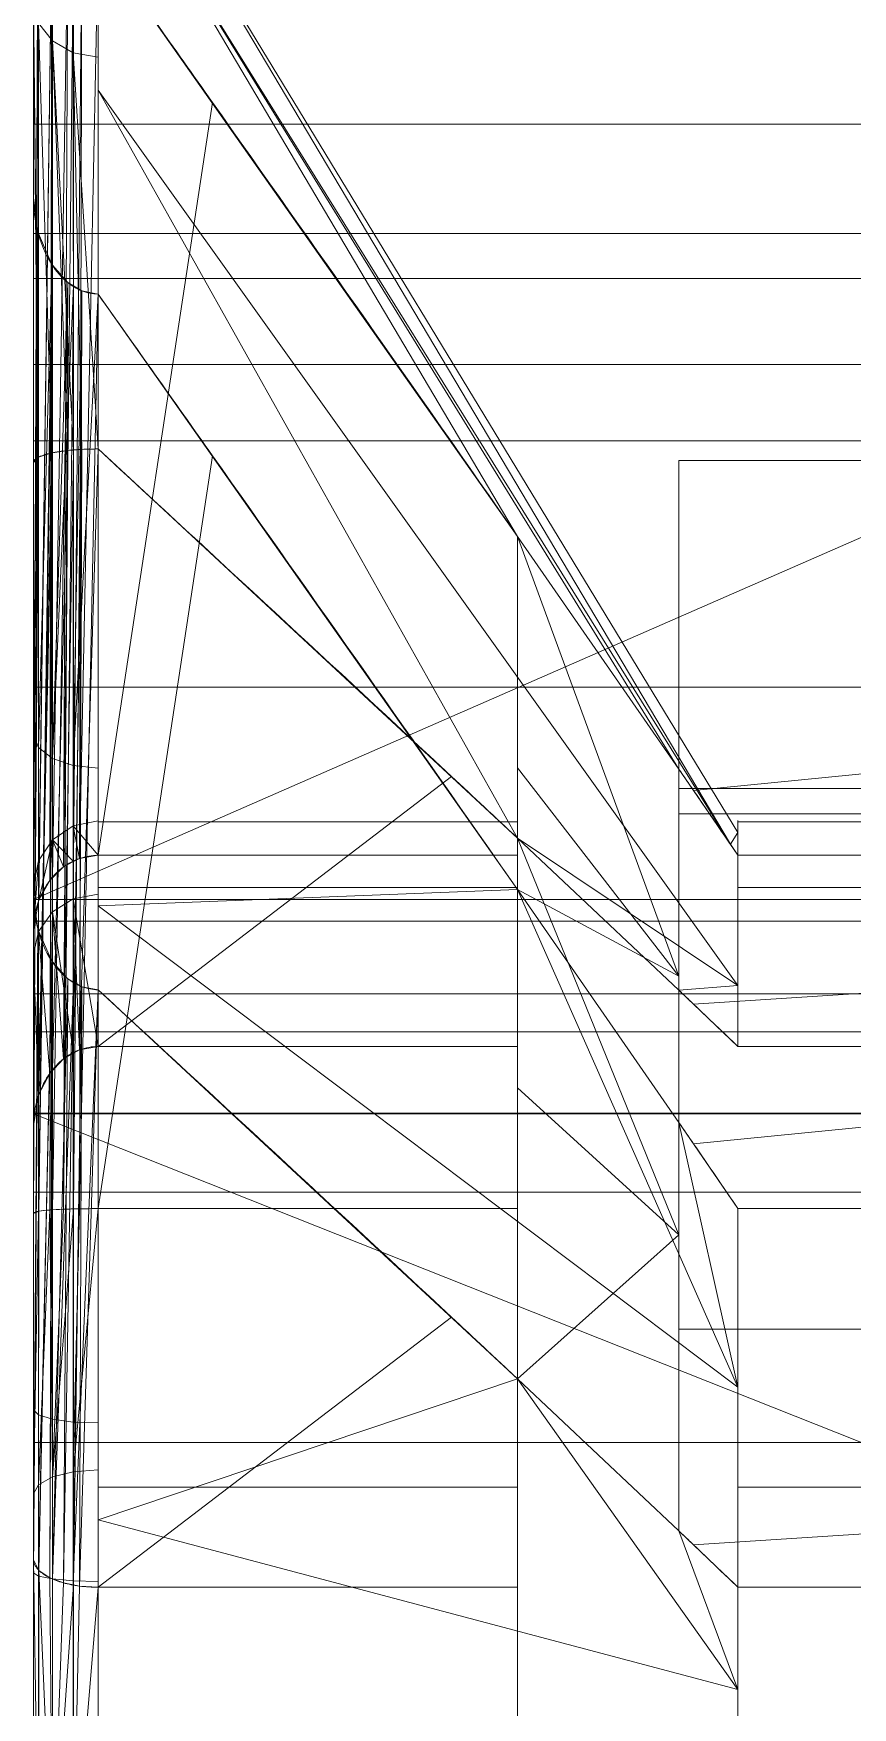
# Model space of a CAD drawing. Header units: millimetres. Extents: x -7.6 to 23.6, y 0 to 40.
# Drawn here: x -7.55 to -6.281, y 32.226 to 34.818 of the extents above; entities that cross this region are included whole.
import ezdxf

# ---------------------------------------------------------------- set-up
doc = ezdxf.new("R2010")
doc.units = ezdxf.units.MM
doc.layers.add('1', color=7, linetype='CONTINUOUS', true_color=0xffffff)

msp = doc.modelspace()

# ---------------------------------------------------------------- linework, layer by layer
at = {"layer": '1', "color": 7, "linetype": 'CONTINUOUS', "lineweight": 13}
for p, q in [((-7.55, 35.0032, 2.5843), (-7.55, 33.4291, 1.5558)), ((-7.45, 33.5459, 1.5127), (-7.45, 34.9619, 2.4378)), ((-7.55, 32.9915, 2.2256), (-7.55, 34.5657, 3.254)), ((-7.45, 34.4149, 3.275), (-7.45, 32.9989, 2.3499)), ((-7.45, 34.175, -1.3149), (-7.45, 33.2499, 0.1011)), ((-7.55, 33.1256, 0.1085), (-7.55, 34.154, -1.4657)), ((-6.55, 34.1572, 1.9121), (-1.35, 34.1572, 1.9121)), ((-6.55, 34.1572, 1.9121), (-6.55, 33.6793, 1.5999)), ((-6.55, 33.6103, 2.7493), (-6.55, 34.1572, 1.9121)), ((-6.8, 33.5459, 1.5127), (-6.8, 34.0397, 1.8353)), ((-6.55, 33.3371, -0.0324), (-6.55, 33.6493, -0.5103)), ((-6.55, 33.6493, -0.5103), (-6.55, 32.8122, -1.0573)), ((-6.55, 33.6493, -0.5103), (-1.35, 33.6493, -0.5103)), ((-6.55, 33.1324, 2.4371), (-6.55, 33.6103, 2.7493)), ((-6.55, 33.6103, 2.7493), (-1.35, 33.6103, 2.7493)), ((-6.8, 33.5725, -0.3928), (-6.8, 33.2499, 0.1011)), ((-6.8, 33.5459, 1.5127), (-7.45, 33.5459, 1.5127)), ((-6.4586, 33.5459, 1.5127), (-1.35, 33.5459, 1.5127)), ((-6.8, 33.4928, 2.6725), (-6.8, 32.9989, 2.3499)), ((-7.55, 33.4843, -1.9032), (-7.55, 32.4558, -0.3291)), ((-7.45, 32.4127, -0.4459), (-7.45, 33.3378, -1.8619)), ((-6.8, 33.2499, 0.1011), (-7.45, 33.2499, 0.1011)), ((-6.4586, 33.2499, 0.1011), (-1.35, 33.2499, 0.1011)), ((-6.8, 32.9989, 2.3499), (-7.45, 32.9989, 2.3499)), ((-6.4586, 32.9989, 2.3499), (-1.35, 32.9989, 2.3499)), ((-6.55, 32.8122, -1.0573), (-6.55, 32.4999, -0.5793)), ((-6.55, 32.8122, -1.0573), (-1.35, 32.8122, -1.0573)), ((-6.8, 32.4127, -0.4459), (-6.8, 32.7353, -0.9397)), ((-6.8, 32.4127, -0.4459), (-7.45, 32.4127, -0.4459)), ((-6.4586, 32.4127, -0.4459), (-1.35, 32.4127, -0.4459))]:
    msp.add_line(p, q, dxfattribs=at)
at = {"layer": '1', "color": 18, "linetype": 'CONTINUOUS', "lineweight": 13}
for p, q in [((-7.55, 34.8324, 7.7195), (-7.55, 34.4391, 6.8001)), ((-7.55, 34.6778, -5.5835), (-7.55, 34.3059, -4.6552)), ((-4.451, 34.6778, -5.5835), (-7.55, 34.6778, -5.5835)), ((-4.451, 34.4391, 6.8001), (-7.55, 34.4391, 6.8001)), ((-4.451, 34.3059, -4.6552), (-7.55, 34.3059, -4.6552)), ((-7.55, 33.2724, 7.168), (-7.55, 33.4776, 8.1468)), ((-4.451, 33.4776, 8.1468), (-7.55, 33.4776, 8.1468)), ((-7.55, 33.1466, -4.993), (-7.55, 33.3316, -5.9758)), ((-4.451, 33.3316, -5.9758), (-7.55, 33.3316, -5.9758)), ((-4.451, 33.2724, 7.168), (-7.55, 33.2724, 7.168)), ((-4.451, 33.1466, -4.993), (-7.55, 33.1466, -4.993))]:
    msp.add_line(p, q, dxfattribs=at)
at = {"layer": '1', "color": 7, "linetype": 'CONTINUOUS', "lineweight": 13, "extrusion": (-1, 0, 0)}
msp.add_circle((-32, 1.1, 7.55), 4, dxfattribs=at)
at = {"layer": '1', "color": 18, "linetype": 'CONTINUOUS', "lineweight": 13, "extrusion": (1, 0, 0)}
msp.add_circle((32, 1.1, -7.55), 4, dxfattribs=at)
at = {"layer": '1', "color": 18, "linetype": 'CONTINUOUS', "lineweight": 13, "extrusion": (-1, 0, 0)}
for start, end in [(236.84238, 248.16595), (101.84238, 113.16595), (259.34238, 270.66595)]:
    msp.add_arc((-32, 1.1, 7.55), 7.2, start, end, dxfattribs=at)
at = {"layer": '1', "color": 7, "linetype": 'CONTINUOUS', "lineweight": 13, "extrusion": (1, 0, 0)}
for centre, radius, start, end in [((32, 1.1, -7.55), 3.35, 310.0153, 26.3), ((32, 1.1, -7.45), 3.25, 312.0075, 24.3077), ((32, 1.1, -7.55), 3.35, 40.0153, 116.3), ((32, 1.1, -7.45), 3.25, 42.0075, 114.3077), ((32, 1.1, -7.45), 1.6, 321.3676, 14.9477), ((32, 1.1, -6.8), 1.6, 321.3676, 14.9477), ((32, 1.1, -6.4586), 1.6, 321.3676, 14.9477), ((32, 1.1, -7.55), 3.35, 220.0153, 296.3), ((32, 1.1, -7.45), 3.25, 222.0075, 294.3077), ((32, 1.1, -7.45), 1.6, 51.3676, 104.9477), ((32, 1.1, -6.8), 1.6, 51.3676, 104.9477), ((32, 1.1, -6.4586), 1.6, 51.3676, 104.9477), ((32, 1.1, -7.45), 1.6, 231.3676, 284.9477), ((32, 1.1, -6.8), 1.6, 231.3676, 284.9477), ((32, 1.1, -6.4586), 1.6, 231.3676, 284.9477)]:
    msp.add_arc(centre, radius, start, end, dxfattribs=at)
at = {"layer": '1', "color": 18, "linetype": 'CONTINUOUS', "lineweight": 13, "extrusion": (1, 0, 0)}
for start, end in [(55.65762, 66.83405), (280.65762, 291.83405), (78.15762, 89.33405)]:
    msp.add_arc((32, 1.1, -7.55), 6.2, start, end, dxfattribs=at)
at = {"layer": '1', "color": 7, "linetype": 'CONTINUOUS', "lineweight": 13, "extrusion": (-1, 0, 0)}
for centre, radius, start, end in [((-32, 1.1, 6.8), 2.1682, 133.5097, 160.175), ((-32, 1.1, 6.55), 1.7521, 130.2618, 163.423), ((-32, 1.1, 7.55), 1.5, 162.3084, 221.3764), ((-32, 1.1, 6.8), 2.1682, 223.5097, 250.175), ((-32, 1.1, 6.55), 1.7521, 220.2618, 253.423), ((-32, 1.1, 7.55), 1.5, 72.3084, 131.3764), ((-32, 1.1, 7.55), 1.5, 252.3084, 311.3764)]:
    msp.add_arc(centre, radius, start, end, dxfattribs=at)
at = {"layer": '1', "color": 7, "linetype": 'CONTINUOUS', "lineweight": 13, "extrusion": (-1.31746e-12, 0.546944, -0.837169)}
msp.add_open_spline([(-7.45, 34.9619, 2.4378), (-7.3909, 34.8785, 2.3833), (-7.3317, 34.795, 2.3288), (-7.1145, 34.4879, 2.1282), (-6.9567, 34.2641, 1.9819), (-6.8, 34.0397, 1.8353)], degree=3, knots=[0, 0, 0, 0, 0.271762, 0.271762, 1, 1, 1, 1], dxfattribs=at)
at = {"layer": '1', "color": 7, "linetype": 'CONTINUOUS', "lineweight": 13}
for points, knots in [([(-7.45, 34.4149, 3.275), (-7.4585, 34.4149, 3.275), (-7.4671, 34.4167, 3.2748), (-7.4828, 34.4228, 3.274), (-7.4902, 34.4273, 3.2734), (-7.5065, 34.4404, 3.2716), (-7.5148, 34.4502, 3.2703), (-7.5316, 34.4763, 3.2668), (-7.5387, 34.494, 3.2643), (-7.5477, 34.5288, 3.2594), (-7.5498, 34.5463, 3.2569), (-7.55, 34.5644, 3.2542), (-7.55, 34.565, 3.2541), (-7.55, 34.5657, 3.254)], [0, 0, 0, 0, 0.127662, 0.127662, 0.253991, 0.253991, 0.443168, 0.443168, 0.725868, 0.725868, 0.989928, 0.989928, 1, 1, 1, 1]), ([(-7.45, 34.175, -1.3149), (-7.4585, 34.175, -1.3149), (-7.4671, 34.1748, -1.3167), (-7.4828, 34.174, -1.3228), (-7.4902, 34.1734, -1.3273), (-7.5065, 34.1716, -1.3404), (-7.5148, 34.1703, -1.3502), (-7.5316, 34.1668, -1.3763), (-7.5387, 34.1643, -1.394), (-7.5477, 34.1594, -1.4288), (-7.5498, 34.1569, -1.4463), (-7.55, 34.1542, -1.4644), (-7.55, 34.1541, -1.465), (-7.55, 34.154, -1.4657)], [0, 0, 0, 0, 0.127662, 0.127662, 0.253991, 0.253991, 0.443168, 0.443168, 0.725868, 0.725868, 0.989928, 0.989928, 1, 1, 1, 1]), ([(-7.55, 33.4291, 1.5558), (-7.55, 33.4297, 1.5556), (-7.55, 33.4303, 1.5554), (-7.55, 33.4328, 1.5545), (-7.5499, 33.4346, 1.5539), (-7.5491, 33.4501, 1.5483), (-7.5463, 33.4638, 1.5434), (-7.5374, 33.4874, 1.5347), (-7.5318, 33.4977, 1.5309), (-7.5188, 33.5148, 1.5245), (-7.5117, 33.5219, 1.5218), (-7.4961, 33.5334, 1.5174), (-7.4875, 33.538, 1.5157), (-7.4694, 33.5442, 1.5133), (-7.4596, 33.5459, 1.5127), (-7.45, 33.5459, 1.5127)], [0, 0, 0, 0, 0.011576, 0.011576, 0.044223, 0.044223, 0.291445, 0.291445, 0.497622, 0.497622, 0.672053, 0.672053, 0.835615, 0.835615, 1, 1, 1, 1]), ([(-7.45, 33.3378, -1.8619), (-7.4585, 33.3378, -1.8619), (-7.4671, 33.3395, -1.8624), (-7.4828, 33.3455, -1.8641), (-7.4902, 33.3498, -1.8654), (-7.5065, 33.3625, -1.869), (-7.5148, 33.372, -1.8718), (-7.5316, 33.3973, -1.879), (-7.5387, 33.4145, -1.8839), (-7.5477, 33.4484, -1.8934), (-7.5498, 33.4654, -1.8981), (-7.55, 33.483, -1.9029), (-7.55, 33.4836, -1.9031), (-7.55, 33.4843, -1.9032)], [0, 0, 0, 0, 0.127662, 0.127662, 0.253991, 0.253991, 0.443168, 0.443168, 0.725868, 0.725868, 0.989928, 0.989928, 1, 1, 1, 1]), ([(-7.55, 33.1256, 0.1085), (-7.55, 33.1263, 0.1084), (-7.55, 33.1269, 0.1084), (-7.55, 33.1295, 0.1082), (-7.5499, 33.1315, 0.1081), (-7.5491, 33.1479, 0.1069), (-7.5463, 33.1624, 0.106), (-7.5374, 33.1874, 0.1044), (-7.5318, 33.1985, 0.1038), (-7.5188, 33.2166, 0.1028), (-7.5117, 33.2243, 0.1024), (-7.4961, 33.2366, 0.1017), (-7.4875, 33.2415, 0.1015), (-7.4694, 33.2481, 0.1012), (-7.4596, 33.2499, 0.1011), (-7.45, 33.2499, 0.1011)], [0, 0, 0, 0, 0.011576, 0.011576, 0.044223, 0.044223, 0.291445, 0.291445, 0.497622, 0.497622, 0.672053, 0.672053, 0.835615, 0.835615, 1, 1, 1, 1]), ([(-7.45, 32.9989, 2.3499), (-7.4596, 32.9989, 2.3499), (-7.4694, 32.9988, 2.3481), (-7.4875, 32.9985, 2.3415), (-7.4961, 32.9983, 2.3366), (-7.5117, 32.9976, 2.3243), (-7.5188, 32.9972, 2.3166), (-7.5318, 32.9962, 2.2985), (-7.5374, 32.9956, 2.2874), (-7.5463, 32.994, 2.2624), (-7.5491, 32.9931, 2.2479), (-7.5499, 32.9919, 2.2315), (-7.55, 32.9918, 2.2295), (-7.55, 32.9916, 2.2269), (-7.55, 32.9916, 2.2263), (-7.55, 32.9915, 2.2256)], [0, 0, 0, 0, 0.164385, 0.164385, 0.327947, 0.327947, 0.502378, 0.502378, 0.708555, 0.708555, 0.955777, 0.955777, 0.988424, 0.988424, 1, 1, 1, 1]), ([(-7.55, 32.4558, -0.3291), (-7.55, 32.4556, -0.3297), (-7.55, 32.4554, -0.3303), (-7.55, 32.4545, -0.3328), (-7.5499, 32.4539, -0.3346), (-7.5491, 32.4483, -0.3501), (-7.5463, 32.4434, -0.3638), (-7.5374, 32.4347, -0.3874), (-7.5318, 32.4309, -0.3977), (-7.5188, 32.4245, -0.4148), (-7.5117, 32.4218, -0.4219), (-7.4961, 32.4174, -0.4334), (-7.4875, 32.4157, -0.438), (-7.4694, 32.4133, -0.4442), (-7.4596, 32.4127, -0.4459), (-7.45, 32.4127, -0.4459)], [0, 0, 0, 0, 0.011576, 0.011576, 0.044223, 0.044223, 0.291445, 0.291445, 0.497622, 0.497622, 0.672053, 0.672053, 0.835615, 0.835615, 1, 1, 1, 1])]:
    msp.add_open_spline(points, degree=3, knots=knots, dxfattribs=at)
at = {"layer": '1', "color": 7, "linetype": 'CONTINUOUS', "lineweight": 13, "extrusion": (-2.28822e-12, 0.546944, -0.837169)}
msp.add_open_spline([(-6.8, 33.4928, 2.6725), (-6.9567, 33.7172, 2.8191), (-7.1145, 33.941, 2.9654), (-7.3317, 34.2481, 3.166), (-7.3909, 34.3315, 3.2205), (-7.45, 34.4149, 3.275)], degree=3, knots=[0, 0, 0, 0, 0.728238, 0.728238, 1, 1, 1, 1], dxfattribs=at)
at = {"layer": '1', "color": 7, "linetype": 'CONTINUOUS', "lineweight": 13, "extrusion": (3.19144e-12, 0.837169, 0.546944)}
msp.add_open_spline([(-6.8, 33.5725, -0.3928), (-6.8341, 33.6044, -0.4415), (-6.8682, 33.6362, -0.4903), (-7.084, 33.8373, -0.7981), (-7.2668, 34.0062, -1.0566), (-7.45, 34.175, -1.3149)], degree=3, knots=[0, 0, 0, 0, 0.158304, 0.158304, 1, 1, 1, 1], dxfattribs=at)
at = {"layer": '1', "color": 7, "linetype": 'CONTINUOUS', "lineweight": 13, "extrusion": (-2.52429e-11, 0.546944, -0.837169)}
msp.add_open_spline([(-6.4586, 33.5459, 1.5127), (-6.4814, 33.5793, 1.5346), (-6.5043, 33.6128, 1.5564), (-6.5348, 33.6572, 1.5855), (-6.5424, 33.6683, 1.5927), (-6.55, 33.6793, 1.5999)], degree=3, knots=[0, 0, 0, 0, 0.751456, 0.751456, 1, 1, 1, 1], dxfattribs=at)
at = {"layer": '1', "color": 7, "linetype": 'CONTINUOUS', "lineweight": 13, "extrusion": (-2.09808e-12, 0.837169, 0.546944)}
msp.add_open_spline([(-7.45, 33.3378, -1.8619), (-7.2668, 33.1691, -1.6036), (-7.084, 33.0002, -1.345), (-6.8682, 32.7991, -1.0372), (-6.8341, 32.7672, -0.9885), (-6.8, 32.7353, -0.9397)], degree=3, knots=[0, 0, 0, 0, 0.841696, 0.841696, 1, 1, 1, 1], dxfattribs=at)
at = {"layer": '1', "color": 7, "linetype": 'CONTINUOUS', "lineweight": 13, "extrusion": (-3.22441e-11, 0.837169, 0.546944)}
msp.add_open_spline([(-6.55, 33.3371, -0.0324), (-6.5424, 33.3298, -0.0213), (-6.5348, 33.3226, -0.0103), (-6.5043, 33.2936, 0.0342), (-6.4814, 33.2717, 0.0676), (-6.4586, 33.2499, 0.1011)], degree=3, knots=[0, 0, 0, 0, 0.248458, 0.248458, 1, 1, 1, 1], dxfattribs=at)
at = {"layer": '1', "color": 7, "linetype": 'CONTINUOUS', "lineweight": 13, "extrusion": (-2.39894e-11, 0.546944, -0.837169)}
msp.add_open_spline([(-6.55, 33.1324, 2.4371), (-6.5424, 33.1213, 2.4298), (-6.5348, 33.1103, 2.4226), (-6.5043, 33.0658, 2.3936), (-6.4814, 33.0324, 2.3717), (-6.4586, 32.9989, 2.3499)], degree=3, knots=[0, 0, 0, 0, 0.248544, 0.248544, 1, 1, 1, 1], dxfattribs=at)
at = {"layer": '1', "color": 7, "linetype": 'CONTINUOUS', "lineweight": 13, "extrusion": (-3.50103e-12, 0.837169, 0.546944)}
msp.add_open_spline([(-6.4586, 32.4127, -0.4459), (-6.4814, 32.4346, -0.4793), (-6.5043, 32.4564, -0.5128), (-6.5348, 32.4855, -0.5572), (-6.5424, 32.4927, -0.5683), (-6.55, 32.4999, -0.5793)], degree=3, knots=[0, 0, 0, 0, 0.751542, 0.751542, 1, 1, 1, 1], dxfattribs=at)
at = {"layer": '1', "color": 18, "linetype": 'CONTINUOUS', "lineweight": 13}
for points in [[(-7.55, 38.068, -0.1724), (-7.55, 33.4437, -2.6304), (-7.55, 34.8362, -1.7206)], [(-7.55, 33.4437, -2.6304), (-7.55, 38.068, -0.1724), (-7.55, 37.7001, -1.3391), (-7.55, 37.1192, -2.3976)], [(-7.55, 31.8016, -2.8951), (-7.55, 33.4437, -2.6304), (-7.55, 37.1192, -2.3976), (-7.55, 26.85, -3.9317)], [(-7.55, 36.3328, -3.3347), (-7.55, 35.3911, -4.0904), (-7.55, 26.85, -3.9317), (-7.55, 37.1192, -2.3976)], [(-7.55, 35.3911, -4.0904), (-7.55, 35.938, -4.9276), (-7.55, 34.6778, -5.5835), (-7.55, 34.3059, -4.6552)], [(-7.55, 35.938, -4.9276), (-4.45, 34.6778, -5.5835), (-4.451, 34.6778, -5.5835)], [(-4.451, 34.6778, -5.5835), (-7.55, 34.6778, -5.5835), (-7.55, 35.938, -4.9276)], [(-7.55, 35.938, -4.9276), (-4.451, 35.938, -4.9276), (-4.45, 35.938, -4.9276), (-4.45, 34.6778, -5.5835)], [(-6.05, 34.5087, 4.2155), (-7.55, 34.5087, 4.2155), (-7.55, 35.559, 2.9258), (-6.05, 35.559, 2.9258)], [(-7.55, 33.2724, 7.168), (-7.55, 35.559, 2.9258), (-7.55, 34.5087, 4.2155)], [(-7.55, 35.559, 2.9258), (-7.55, 33.2724, 7.168), (-7.55, 34.4391, 6.8001), (-7.55, 35.4977, 6.2192)], [(-4.451, 35.4977, 6.2192), (-7.55, 35.4977, 6.2192), (-7.55, 34.4391, 6.8001), (-4.451, 34.4391, 6.8001)], [(-7.55, 35.3911, -4.0904), (-7.55, 34.3059, -4.6552), (-7.55, 33.1466, -4.993), (-7.55, 28.5024, -4.0192)], [(-7.55, 28.5024, -4.0192), (-7.55, 26.85, -3.9317), (-7.55, 35.3911, -4.0904)], [(-6.05, 34.8362, -1.7206), (-7.55, 34.8362, -1.7206), (-7.55, 33.4437, -2.6304), (-6.05, 33.4437, -2.6304)], [(-7.55, 33.2724, 7.168), (-7.55, 33.4776, 8.1468), (-7.55, 34.8324, 7.7195), (-7.55, 34.4391, 6.8001)], [(-7.55, 33.4776, 8.1468), (-4.451, 33.4776, 8.1468), (-4.45, 34.8324, 7.7195), (-4.451, 34.8324, 7.7195)], [(-4.451, 34.8324, 7.7195), (-7.55, 34.8324, 7.7195), (-7.55, 33.4776, 8.1468)], [(-4.451, 34.4391, 6.8001), (-7.55, 34.4391, 6.8001), (-7.55, 34.8324, 7.7195), (-4.451, 34.8324, 7.7195)], [(-4.451, 34.3059, -4.6552), (-7.55, 34.3059, -4.6552), (-7.55, 34.6778, -5.5835), (-4.451, 34.6778, -5.5835)], [(-6.05, 33.0246, 4.9665), (-7.55, 33.0246, 4.9665), (-7.55, 34.5087, 4.2155), (-6.05, 34.5087, 4.2155)], [(-7.55, 33.2724, 7.168), (-7.55, 34.5087, 4.2155), (-7.55, 33.0246, 4.9665)], [(-4.451, 33.1466, -4.993), (-7.55, 33.1466, -4.993), (-7.55, 34.3059, -4.6552), (-4.451, 34.3059, -4.6552)], [(-4.451, 33.4776, 8.1468), (-7.55, 33.4776, 8.1468), (-7.55, 33.2724, 7.168), (-4.451, 33.2724, 7.168)], [(-6.05, 33.4437, -2.6304), (-7.55, 33.4437, -2.6304), (-7.55, 31.8016, -2.8951), (-6.05, 31.8016, -2.8951)], [(-7.55, 33.1466, -4.993), (-7.55, 33.3316, -5.9758), (-7.55, 31.9163, -6.0995), (-7.55, 31.9279, -5.0996)], [(-4.45, 33.1459, -6.0082), (-7.55, 33.1459, -6.0082), (-7.55, 33.3316, -5.9758), (-4.451, 33.3316, -5.9758)], [(-4.451, 33.3316, -5.9758), (-7.55, 33.3316, -5.9758), (-7.55, 33.1466, -4.993), (-4.451, 33.1466, -4.993)], [(-7.55, 33.0246, 4.9665), (-7.55, 31.3634, 5.049), (-7.55, 32.0721, 7.2996), (-7.55, 33.2724, 7.168)], [(-4.451, 33.2724, 7.168), (-7.55, 33.2724, 7.168), (-7.55, 32.0721, 7.2996), (-4.451, 32.0721, 7.2996)], [(-7.55, 31.9279, -5.0996), (-7.55, 30.7276, -4.968), (-7.55, 28.5024, -4.0192), (-7.55, 33.1466, -4.993)], [(-7.55, 33.1459, -6.0082), (-4.45, 33.1459, -6.0082), (-4.45, 31.9163, -6.0995), (-4.451, 31.9163, -6.0995)], [(-4.451, 31.9163, -6.0995), (-7.55, 31.9163, -6.0995), (-7.55, 33.1459, -6.0082)], [(-6.05, 31.3634, 5.049), (-7.55, 31.3634, 5.049), (-7.55, 33.0246, 4.9665), (-6.05, 33.0246, 4.9665)]]:
    msp.add_3dface(points, dxfattribs=at)
at = {"layer": '1', "color": 7, "linetype": 'CONTINUOUS', "lineweight": 13}
for points in [[(-7.55, 35.3607, -1.0693), (-7.55, 34.1878, -2.2487), (-7.55, 34.154, -1.4657), (-7.55, 34.8741, -0.621)], [(-7.55, 35.3607, -1.0693), (-6.05, 35.3607, -1.0693), (-6.05, 34.1878, -2.2487), (-7.55, 34.1878, -2.2487)], [(-7.5207, 34.8067, -0.5959), (-7.5207, 35.2095, 0.427), (-7.5424, 35.2412, 0.4204), (-7.5424, 34.8345, -0.6127)], [(-7.4883, 34.7881, -0.5847), (-7.4883, 35.1883, 0.4315), (-7.5207, 35.2095, 0.427), (-7.5207, 34.8067, -0.5959)], [(-7.45, 35.2114, 0.6004), (-6.4586, 33.581, 0.8541), (-6.4703, 33.563, 1.5239)], [(-6.4703, 33.563, 1.5239), (-7.45, 35.1369, 1.9498), (-7.45, 35.2114, 0.6004)], [(-6.4586, 33.3443, 0.2323), (-6.4586, 33.581, 0.8541), (-7.45, 35.2114, 0.6004), (-7.45, 34.7305, -0.6626)], [(-7.45, 34.7816, -0.5808), (-7.45, 35.1808, 0.433), (-7.4883, 35.1883, 0.4315), (-7.4883, 34.7881, -0.5847)], [(-7.45, 35.1369, 1.9498), (-6.55, 33.6793, 1.5999), (-6.8, 34.0397, 1.8353)], [(-7.45, 35.1369, 1.9498), (-6.4703, 33.563, 1.5239), (-6.55, 33.6793, 1.5999)], [(-6.8, 34.0397, 1.8353), (-7.45, 34.9619, 2.4378), (-7.45, 35.1369, 1.9498)], [(-7.55, 34.5657, 3.254), (-7.55, 35.1016, 3.6258), (-7.55, 35.0032, 2.5843)], [(-7.55, 33.8061, 4.669), (-7.55, 35.1016, 3.6258), (-7.55, 34.5657, 3.254), (-7.55, 33.721, 3.9741)], [(-7.55, 33.8061, 4.669), (-6.05, 33.8061, 4.669), (-6.05, 35.1016, 3.6258), (-7.55, 35.1016, 3.6258)], [(-7.55, 35.0032, 2.5843), (-7.55, 33.4291, 1.5558), (-7.55, 32.9915, 2.2256), (-7.55, 34.5657, 3.254)], [(-7.55, 33.4291, 1.5558), (-7.55, 35.0032, 2.5843), (-7.55, 35.0027, 2.5824)], [(-7.55, 35.0027, 2.5824), (-7.5433, 34.9888, 2.532), (-7.55, 33.4291, 1.5558)], [(-7.55, 33.431, 1.5552), (-7.5433, 34.9888, 2.532), (-7.542, 34.9879, 2.5289)], [(-7.55, 33.431, 1.5552), (-7.55, 33.4291, 1.5558), (-7.5433, 34.9888, 2.532)], [(-7.542, 34.9879, 2.5289), (-7.542, 33.474, 1.5396), (-7.55, 33.431, 1.5552)], [(-7.542, 33.474, 1.5396), (-7.542, 34.9879, 2.5289), (-7.5215, 34.9747, 2.4822)], [(-7.5415, 33.4766, 1.5387), (-7.542, 33.474, 1.5396), (-7.5215, 34.9747, 2.4822)], [(-7.5248, 33.5069, 1.5274), (-7.5415, 33.4766, 1.5387), (-7.5215, 34.9747, 2.4822)], [(-7.5248, 33.5069, 1.5274), (-7.5215, 34.9747, 2.4822), (-7.5206, 34.9744, 2.4812)], [(-7.5206, 34.9744, 2.4812), (-7.5203, 33.5114, 1.5258), (-7.5248, 33.5069, 1.5274)], [(-7.5203, 33.5114, 1.5258), (-7.5206, 34.9744, 2.4812), (-7.4967, 34.9668, 2.4549)], [(-7.5036, 33.5279, 1.5196), (-7.5203, 33.5114, 1.5258), (-7.4967, 34.9668, 2.4549)], [(-7.5036, 33.5279, 1.5196), (-7.4967, 34.9668, 2.4549), (-7.488, 34.9654, 2.4499)], [(-7.488, 34.9654, 2.4499), (-7.4879, 33.5361, 1.5164), (-7.5036, 33.5279, 1.5196)], [(-7.4879, 33.5361, 1.5164), (-7.488, 34.9654, 2.4499), (-7.475, 34.9632, 2.4425)], [(-7.4785, 33.5411, 1.5145), (-7.4879, 33.5361, 1.5164), (-7.475, 34.9632, 2.4425)], [(-7.4785, 33.5411, 1.5145), (-7.475, 34.9632, 2.4425), (-7.45, 34.9619, 2.4378)], [(-7.45, 34.9619, 2.4378), (-7.45, 33.5459, 1.5127), (-7.4785, 33.5411, 1.5145)], [(-7.45, 33.5459, 1.5127), (-7.45, 34.9619, 2.4378), (-7.2727, 34.7116, 2.2743)], [(-7.55, 34.8672, -0.6325), (-7.5433, 34.1618, -1.412), (-7.542, 34.1622, -1.4087)], [(-7.55, 34.8672, -0.6325), (-7.55, 34.154, -1.4657), (-7.55, 34.1543, -1.4637)], [(-7.55, 34.1543, -1.4637), (-7.5433, 34.1618, -1.412), (-7.55, 34.8672, -0.6325)], [(-7.542, 34.1622, -1.4087), (-7.5424, 34.8345, -0.6127), (-7.55, 34.8672, -0.6325)], [(-7.5424, 34.8345, -0.6127), (-7.542, 34.1622, -1.4087), (-7.5215, 34.1689, -1.3607)], [(-7.5215, 34.1689, -1.3607), (-7.5207, 34.8067, -0.5959), (-7.5424, 34.8345, -0.6127)], [(-7.5207, 34.8067, -0.5959), (-7.5215, 34.1689, -1.3607), (-7.4967, 34.1727, -1.3326)], [(-7.5207, 34.8067, -0.5959), (-7.4967, 34.1727, -1.3326), (-7.488, 34.1734, -1.3275)], [(-7.488, 34.1734, -1.3275), (-7.4883, 34.7881, -0.5847), (-7.5207, 34.8067, -0.5959)], [(-7.4883, 34.7881, -0.5847), (-7.475, 34.1744, -1.3198), (-7.45, 34.175, -1.3149)], [(-7.4883, 34.7881, -0.5847), (-7.488, 34.1734, -1.3275), (-7.475, 34.1744, -1.3198)], [(-7.45, 34.175, -1.3149), (-7.45, 34.7816, -0.5808), (-7.4883, 34.7881, -0.5847)], [(-7.45, 34.7305, -0.6626), (-7.45, 34.175, -1.3149), (-6.8, 33.5725, -0.3928)], [(-6.8, 33.5725, -0.3928), (-6.4586, 33.3443, 0.2323), (-7.45, 34.7305, -0.6626)], [(-7.2727, 34.7116, 2.2743), (-6.8, 34.0397, 1.8353), (-6.8, 33.5459, 1.5127), (-7.45, 33.5459, 1.5127)], [(-7.55, 34.5637, 3.2543), (-7.55, 34.5657, 3.254), (-7.55, 32.9915, 2.2256)], [(-7.55, 33.7325, 3.9672), (-7.55, 34.5657, 3.254), (-7.55, 34.5637, 3.2543)], [(-7.55, 32.9915, 2.2256), (-7.5433, 34.512, 3.2618), (-7.55, 34.5637, 3.2543)], [(-7.55, 34.5637, 3.2543), (-7.5433, 34.512, 3.2618), (-7.55, 33.7325, 3.9672)], [(-7.542, 34.5088, 3.2622), (-7.5433, 34.512, 3.2618), (-7.55, 32.9915, 2.2256)], [(-7.55, 33.7325, 3.9672), (-7.5433, 34.512, 3.2618), (-7.542, 34.5087, 3.2622)], [(-7.55, 32.9915, 2.2256), (-7.55, 32.9916, 2.2276), (-7.542, 34.5088, 3.2622)], [(-7.55, 32.9916, 2.2276), (-7.542, 32.9947, 2.2732), (-7.542, 34.5088, 3.2622)], [(-7.542, 34.5087, 3.2622), (-7.5424, 33.7127, 3.9345), (-7.55, 33.7325, 3.9672)], [(-7.5424, 33.7127, 3.9345), (-7.542, 34.5087, 3.2622), (-7.5215, 34.4607, 3.2689)], [(-7.5215, 34.4607, 3.2689), (-7.542, 34.5088, 3.2622), (-7.542, 32.9947, 2.2732)], [(-7.5215, 34.4607, 3.2689), (-7.5207, 33.6959, 3.9067), (-7.5424, 33.7127, 3.9345)], [(-7.5215, 34.4607, 3.2689), (-7.542, 32.9947, 2.2732), (-7.5415, 32.9949, 2.276)], [(-7.5415, 32.9949, 2.276), (-7.5206, 34.4596, 3.269), (-7.5215, 34.4607, 3.2689)], [(-7.5206, 34.4596, 3.269), (-7.5415, 32.9949, 2.276), (-7.5248, 32.9968, 2.3083)], [(-7.5248, 32.9968, 2.3083), (-7.5203, 32.997, 2.3131), (-7.5206, 34.4596, 3.269)], [(-7.5207, 33.6959, 3.9067), (-7.5215, 34.4607, 3.2689), (-7.4967, 34.4326, 3.2727)], [(-7.4967, 34.4326, 3.2727), (-7.5206, 34.4596, 3.269), (-7.5203, 32.997, 2.3131)], [(-7.5207, 33.6959, 3.9067), (-7.4967, 34.4326, 3.2727), (-7.488, 34.4275, 3.2733)], [(-7.488, 34.4275, 3.2733), (-7.4883, 33.6847, 3.8881), (-7.5207, 33.6959, 3.9067)], [(-7.4967, 34.4326, 3.2727), (-7.5203, 32.997, 2.3131), (-7.5036, 32.998, 2.3306)], [(-7.488, 34.4275, 3.2733), (-7.4967, 34.4326, 3.2727), (-7.5036, 32.998, 2.3306)], [(-7.5036, 32.998, 2.3306), (-7.4879, 32.9984, 2.3395), (-7.488, 34.4275, 3.2733)], [(-7.4883, 33.6847, 3.8881), (-7.488, 34.4275, 3.2733), (-7.475, 34.4198, 3.2744)], [(-7.4883, 33.6847, 3.8881), (-7.475, 34.4198, 3.2744), (-7.45, 34.4149, 3.275)], [(-7.475, 34.4198, 3.2744), (-7.488, 34.4275, 3.2733), (-7.4879, 32.9984, 2.3395)], [(-7.475, 34.4198, 3.2744), (-7.4879, 32.9984, 2.3395), (-7.4785, 32.9987, 2.3448)], [(-7.45, 34.4149, 3.275), (-7.475, 34.4198, 3.2744), (-7.4785, 32.9987, 2.3448)], [(-7.45, 34.4149, 3.275), (-7.45, 33.6808, 3.8816), (-7.4883, 33.6847, 3.8881)], [(-7.4785, 32.9987, 2.3448), (-7.45, 32.9989, 2.3499), (-7.45, 34.4149, 3.275)], [(-7.45, 33.4675, 3.9998), (-7.45, 34.4149, 3.275), (-6.8, 33.4928, 2.6725)], [(-7.2727, 34.1646, 3.1115), (-7.45, 34.4149, 3.275), (-7.45, 32.9989, 2.3499)], [(-7.55, 34.154, -1.4657), (-7.55, 34.1878, -2.2487), (-7.55, 33.4843, -1.9032)], [(-7.55, 32.4215, -2.2234), (-7.55, 33.4843, -1.9032), (-7.55, 34.1878, -2.2487), (-7.55, 32.6366, -2.849)], [(-7.55, 34.1878, -2.2487), (-6.05, 34.1878, -2.2487), (-6.05, 32.6366, -2.849), (-7.55, 32.6366, -2.849)], [(-7.55, 33.1256, 0.1085), (-7.55, 33.1276, 0.1084), (-7.542, 34.1622, -1.4088)], [(-7.542, 34.1622, -1.4088), (-7.5433, 34.1618, -1.412), (-7.55, 33.1256, 0.1085)], [(-7.55, 33.1276, 0.1084), (-7.542, 33.1732, 0.1053), (-7.542, 34.1622, -1.4088)], [(-7.55, 33.1256, 0.1085), (-7.5433, 34.1618, -1.412), (-7.55, 34.1543, -1.4637)], [(-7.5215, 34.1689, -1.3607), (-7.542, 33.1732, 0.1053), (-7.5415, 33.176, 0.1051)], [(-7.5215, 34.1689, -1.3607), (-7.542, 34.1622, -1.4088), (-7.542, 33.1732, 0.1053)], [(-7.5206, 34.169, -1.3596), (-7.5415, 33.176, 0.1051), (-7.5248, 33.2083, 0.1032)], [(-7.5415, 33.176, 0.1051), (-7.5206, 34.169, -1.3596), (-7.5215, 34.1689, -1.3607)], [(-7.5248, 33.2083, 0.1032), (-7.5203, 33.2131, 0.103), (-7.5206, 34.169, -1.3596)], [(-7.4967, 34.1727, -1.3326), (-7.5206, 34.169, -1.3596), (-7.5203, 33.2131, 0.103)], [(-7.4967, 34.1727, -1.3326), (-7.5203, 33.2131, 0.103), (-7.5036, 33.2306, 0.102)], [(-7.5036, 33.2306, 0.102), (-7.4879, 33.2395, 0.1016), (-7.488, 34.1734, -1.3275)], [(-7.488, 34.1734, -1.3275), (-7.4967, 34.1727, -1.3326), (-7.5036, 33.2306, 0.102)], [(-7.475, 34.1744, -1.3198), (-7.488, 34.1734, -1.3275), (-7.4879, 33.2395, 0.1016)], [(-7.475, 34.1744, -1.3198), (-7.4879, 33.2395, 0.1016), (-7.4785, 33.2448, 0.1013)], [(-7.4785, 33.2448, 0.1013), (-7.45, 33.2499, 0.1011), (-7.45, 34.175, -1.3149)], [(-7.45, 34.175, -1.3149), (-7.475, 34.1744, -1.3198), (-7.4785, 33.2448, 0.1013)], [(-6.9023, 33.6681, -0.539), (-7.45, 34.175, -1.3149), (-7.45, 33.2499, 0.1011)], [(-7.45, 32.9989, 2.3499), (-6.8, 32.9989, 2.3499), (-6.8, 33.4928, 2.6725), (-7.2727, 34.1646, 3.1115)], [(-7.55, 34.1543, -1.4637), (-7.55, 34.154, -1.4657), (-7.55, 33.1256, 0.1085)], [(-7.55, 33.4843, -1.9032), (-7.55, 32.4558, -0.3291), (-7.55, 33.1256, 0.1085), (-7.55, 34.154, -1.4657)], [(-6.55, 34.1572, 1.9121), (-6.55, 33.6103, 2.7493), (-6.55, 33.1324, 2.4371), (-6.55, 33.4668, 2.0583)], [(-6.55, 33.4668, 2.0583), (-6.55, 33.6793, 1.5999), (-6.55, 34.1572, 1.9121)], [(-1.35, 33.6103, 2.7493), (-6.55, 33.6103, 2.7493), (-6.55, 34.1572, 1.9121), (-1.35, 34.1572, 1.9121)], [(-1.35, 34.1572, 1.9121), (-6.55, 34.1572, 1.9121), (-6.55, 33.6793, 1.5999), (-6.5272, 33.6462, 1.5782)], [(-6.5272, 33.6462, 1.5782), (-6.4586, 33.5459, 1.5127), (-1.35, 33.5459, 1.5127), (-1.35, 34.1572, 1.9121)], [(-6.8, 34.0397, 1.8353), (-6.55, 33.6793, 1.5999), (-6.55, 33.3586, 2.2064)], [(-6.55, 33.3586, 2.2064), (-6.8, 33.6813, 2.4691), (-6.8, 34.0397, 1.8353)], [(-6.8, 33.5459, 1.5127), (-6.8, 34.0397, 1.8353), (-6.8, 33.8152, 2.2859)], [(-7.55, 33.721, 3.9741), (-7.55, 32.6875, 4.3787), (-7.55, 32.1984, 5.0951), (-7.55, 33.8061, 4.669)], [(-7.55, 32.1984, 5.0951), (-6.05, 32.1984, 5.0951), (-6.05, 33.8061, 4.669), (-7.55, 33.8061, 4.669)], [(-6.8, 33.8152, 2.2859), (-6.8, 33.4928, 2.6725), (-6.8, 32.9989, 2.3499), (-6.8, 33.5459, 1.5127)], [(-7.5424, 33.7127, 3.9345), (-7.5424, 32.6796, 4.3412), (-7.55, 32.6875, 4.3787), (-7.55, 33.7325, 3.9672)], [(-7.5207, 33.6959, 3.9067), (-7.5207, 32.673, 4.3095), (-7.5424, 32.6796, 4.3412), (-7.5424, 33.7127, 3.9345)], [(-7.4883, 33.6847, 3.8881), (-7.4883, 32.6685, 4.2883), (-7.5207, 32.673, 4.3095), (-7.5207, 33.6959, 3.9067)], [(-7.45, 33.6808, 3.8816), (-7.45, 32.667, 4.2808), (-7.4883, 32.6685, 4.2883), (-7.4883, 33.6847, 3.8881)], [(-7.45, 33.2499, 0.1011), (-6.8, 33.2499, 0.1011), (-6.8, 33.5725, -0.3928), (-6.9023, 33.6681, -0.539)], [(-6.8, 33.4928, 2.6725), (-6.8, 33.6813, 2.4691), (-6.55, 33.3586, 2.2064)], [(-1.35, 33.6493, -0.5103), (-6.55, 33.6493, -0.5103), (-6.55, 32.8122, -1.0573), (-1.35, 32.8122, -1.0573)], [(-6.5272, 33.3154, 0.0008), (-6.55, 33.3371, -0.0324), (-6.55, 33.6493, -0.5103), (-1.35, 33.6493, -0.5103)], [(-6.55, 32.8122, -1.0573), (-6.55, 33.6493, -0.5103), (-6.55, 33.3371, -0.0324), (-6.55, 32.9583, -0.3668)], [(-1.35, 33.6493, -0.5103), (-1.35, 33.2499, 0.1011), (-6.4586, 33.2499, 0.1011), (-6.5272, 33.3154, 0.0008)], [(-7.4879, 33.5361, 1.5164), (-7.4883, 33.5915, 1.0478), (-7.5207, 33.5699, 1.0485)], [(-7.5207, 33.4583, 0.5166), (-7.5207, 33.5699, 1.0485), (-7.4883, 33.5915, 1.0478), (-7.4883, 33.4785, 0.5085)], [(-7.45, 33.5459, 1.5127), (-7.45, 33.5991, 1.0475), (-7.4883, 33.5915, 1.0478)], [(-7.4883, 33.4785, 0.5085), (-7.4883, 33.5915, 1.0478), (-7.45, 33.5991, 1.0475), (-7.45, 33.4855, 0.5057)], [(-7.4883, 33.5915, 1.0478), (-7.4785, 33.5411, 1.5145), (-7.45, 33.5459, 1.5127)], [(-7.4883, 33.5915, 1.0478), (-7.4879, 33.5361, 1.5164), (-7.4785, 33.5411, 1.5145)], [(-7.45, 33.5979, 1.0187), (-6.8, 33.5979, 1.0187), (-6.8, 33.496, 0.5325), (-7.45, 33.496, 0.5325)], [(-7.45, 33.5459, 1.5127), (-6.8, 33.5459, 1.5127), (-6.8, 33.5979, 1.0187), (-7.45, 33.5979, 1.0187)], [(-6.8, 33.496, 0.5325), (-6.8, 33.5979, 1.0187), (-6.8, 33.5459, 1.5127), (-6.8, 30.8141, 2.9152)], [(-6.5272, 33.0992, 2.4154), (-6.55, 33.1324, 2.4371), (-6.55, 33.6103, 2.7493), (-1.35, 33.6103, 2.7493)], [(-1.35, 33.6103, 2.7493), (-1.35, 32.9989, 2.3499), (-6.4586, 32.9989, 2.3499), (-6.5272, 33.0992, 2.4154)], [(-1.35, 33.5979, 1.0187), (-6.4586, 33.5979, 1.0187), (-6.4586, 33.496, 0.5325), (-1.35, 33.496, 0.5325)], [(-1.35, 33.5459, 1.5127), (-6.4586, 33.5459, 1.5127), (-6.4586, 33.5979, 1.0187), (-1.35, 33.5979, 1.0187)], [(-7.5415, 33.4766, 1.5387), (-7.5207, 33.5699, 1.0485), (-7.5424, 33.5374, 1.0495)], [(-7.5424, 33.4282, 0.5286), (-7.5424, 33.5374, 1.0495), (-7.5207, 33.5699, 1.0485), (-7.5207, 33.4583, 0.5166)], [(-7.5415, 33.4766, 1.5387), (-7.5248, 33.5069, 1.5274), (-7.5207, 33.5699, 1.0485)], [(-7.5207, 33.5699, 1.0485), (-7.5248, 33.5069, 1.5274), (-7.5036, 33.5279, 1.5196)], [(-7.5207, 33.5699, 1.0485), (-7.5036, 33.5279, 1.5196), (-7.4879, 33.5361, 1.5164)], [(-6.4586, 33.3443, 0.2323), (-6.8, 33.5725, -0.3928), (-6.55, 33.3371, -0.0324)], [(-6.8, 33.5725, -0.3928), (-6.8, 33.1859, -0.7152), (-6.55, 32.9583, -0.3668)], [(-6.55, 32.9583, -0.3668), (-6.55, 33.3371, -0.0324), (-6.8, 33.5725, -0.3928)], [(-6.8, 33.1859, -0.7152), (-6.8, 33.5725, -0.3928), (-6.8, 33.2499, 0.1011)], [(-6.4586, 33.581, 0.8541), (-6.4586, 33.5459, 1.5127), (-6.4703, 33.563, 1.5239)], [(-6.8, 33.5459, 1.5127), (-6.8, 32.9989, 2.3499), (-6.8, 32.5674, 2.596)], [(-6.8, 32.5674, 2.596), (-6.8, 32.0813, 2.6979), (-6.8, 31.5873, 2.6459), (-6.8, 33.5459, 1.5127)], [(-6.8, 31.5873, 2.6459), (-6.8, 30.8141, 2.9152), (-6.8, 33.5459, 1.5127)], [(-7.55, 33.431, 1.5552), (-7.5424, 33.5374, 1.0495), (-7.55, 33.4992, 1.0508)], [(-7.55, 33.431, 1.5552), (-7.542, 33.474, 1.5396), (-7.5424, 33.5374, 1.0495)], [(-7.55, 33.3927, 0.5428), (-7.55, 33.4992, 1.0508), (-7.5424, 33.5374, 1.0495), (-7.5424, 33.4282, 0.5286)], [(-7.5424, 33.5374, 1.0495), (-7.542, 33.474, 1.5396), (-7.5415, 33.4766, 1.5387)], [(-7.55, 33.4992, 1.0508), (-7.55, 33.4291, 1.5558), (-7.55, 33.431, 1.5552)], [(-7.55, 32.4558, -0.3291), (-7.55, 33.4291, 1.5558), (-7.55, 33.4991, 1.0477), (-7.55, 33.3938, 0.5457)], [(-7.45, 33.496, 0.5325), (-6.8, 33.496, 0.5325), (-6.8, 33.2499, 0.1011), (-7.45, 33.2499, 0.1011)], [(-6.8, 33.4928, 2.6725), (-6.4586, 32.7225, 2.5276), (-7.45, 33.4675, 3.9998)], [(-6.8, 30.8141, 2.9152), (-6.8, 31.0011, -0.1499), (-6.8, 33.2499, 0.1011), (-6.8, 33.496, 0.5325)], [(-6.4586, 32.7225, 2.5276), (-6.8, 33.4928, 2.6725), (-6.55, 33.1324, 2.4371)], [(-6.55, 33.3586, 2.2064), (-6.55, 33.1324, 2.4371), (-6.8, 33.4928, 2.6725)], [(-1.35, 33.496, 0.5325), (-6.4586, 33.496, 0.5325), (-6.4586, 33.2499, 0.1011), (-1.35, 33.2499, 0.1011)], [(-7.55, 33.4823, -1.9027), (-7.55, 33.4843, -1.9032), (-7.55, 32.4348, -2.2217)], [(-7.55, 32.4558, -0.3291), (-7.55, 33.4843, -1.9032), (-7.55, 33.4823, -1.9027)], [(-7.55, 32.4348, -2.2217), (-7.5433, 33.432, -1.8888), (-7.55, 33.4823, -1.9027)], [(-7.55, 33.4823, -1.9027), (-7.5433, 33.432, -1.8888), (-7.55, 32.4558, -0.3291)], [(-7.5207, 33.4583, 0.5166), (-7.4883, 33.4785, 0.5085), (-7.4879, 33.2395, 0.1016)], [(-7.4883, 33.4785, 0.5085), (-7.45, 33.4855, 0.5057), (-7.45, 33.2499, 0.1011)], [(-7.45, 33.2499, 0.1011), (-7.4785, 33.2448, 0.1013), (-7.4883, 33.4785, 0.5085)], [(-7.4785, 33.2448, 0.1013), (-7.4879, 33.2395, 0.1016), (-7.4883, 33.4785, 0.5085)], [(-6.4586, 32.7225, 2.5276), (-6.4586, 32.0793, 2.698), (-7.45, 32.1612, 4.346), (-7.45, 33.4675, 3.9998)], [(-7.5424, 33.4282, 0.5286), (-7.5207, 33.4583, 0.5166), (-7.5248, 33.2083, 0.1032)], [(-7.5036, 33.2306, 0.102), (-7.5248, 33.2083, 0.1032), (-7.5207, 33.4583, 0.5166)], [(-7.4879, 33.2395, 0.1016), (-7.5036, 33.2306, 0.102), (-7.5207, 33.4583, 0.5166)], [(-7.542, 33.4288, -1.8879), (-7.5433, 33.432, -1.8888), (-7.55, 32.4348, -2.2217)], [(-7.55, 32.4552, -0.331), (-7.5433, 33.432, -1.8888), (-7.542, 33.4289, -1.8879)], [(-7.55, 32.4552, -0.331), (-7.55, 32.4558, -0.3291), (-7.5433, 33.432, -1.8888)], [(-7.55, 31.5442, 2.5291), (-7.55, 33.4291, 1.5558), (-7.55, 32.4558, -0.3291), (-7.55, 31.9477, -0.3991)], [(-7.55, 33.4291, 1.5558), (-7.55, 31.5442, 2.5291), (-7.55, 32.0523, 2.5991)], [(-7.55, 32.0523, 2.5991), (-7.55, 32.5543, 2.4938), (-7.55, 32.9915, 2.2256), (-7.55, 33.4291, 1.5558)], [(-7.542, 33.4289, -1.8879), (-7.542, 32.4396, -0.374), (-7.55, 32.4552, -0.331)], [(-7.55, 32.4348, -2.2217), (-7.5424, 32.4298, -2.1837), (-7.542, 33.4288, -1.8879)], [(-7.55, 33.3927, 0.5428), (-7.5424, 33.4282, 0.5286), (-7.542, 33.1732, 0.1053)], [(-7.5215, 33.3822, -1.8747), (-7.542, 33.4288, -1.8879), (-7.5424, 32.4298, -2.1837)], [(-7.5248, 33.2083, 0.1032), (-7.5415, 33.176, 0.1051), (-7.5424, 33.4282, 0.5286)], [(-7.5415, 33.176, 0.1051), (-7.542, 33.1732, 0.1053), (-7.5424, 33.4282, 0.5286)], [(-7.542, 32.4396, -0.374), (-7.542, 33.4289, -1.8879), (-7.5215, 33.3822, -1.8747)], [(-7.55, 33.3938, 0.5457), (-7.55, 33.1256, 0.1085), (-7.55, 32.4558, -0.3291)], [(-7.542, 33.1732, 0.1053), (-7.55, 33.1276, 0.1084), (-7.55, 33.3927, 0.5428)], [(-7.55, 33.1276, 0.1084), (-7.55, 33.1256, 0.1085), (-7.55, 33.3927, 0.5428)], [(-7.5424, 32.4298, -2.1837), (-7.5207, 32.4256, -2.1515), (-7.5215, 33.3822, -1.8747)], [(-7.5415, 32.4387, -0.3766), (-7.542, 32.4396, -0.374), (-7.5215, 33.3822, -1.8747)], [(-7.5248, 32.4274, -0.4069), (-7.5415, 32.4387, -0.3766), (-7.5215, 33.3822, -1.8747)], [(-7.5248, 32.4274, -0.4069), (-7.5215, 33.3822, -1.8747), (-7.5206, 33.3812, -1.8744)], [(-7.5206, 33.3812, -1.8744), (-7.5203, 32.4258, -0.4114), (-7.5248, 32.4274, -0.4069)], [(-7.4967, 33.3549, -1.8668), (-7.5215, 33.3822, -1.8747), (-7.5207, 32.4256, -2.1515)], [(-7.5203, 32.4258, -0.4114), (-7.5206, 33.3812, -1.8744), (-7.4967, 33.3549, -1.8668)], [(-7.488, 33.3499, -1.8654), (-7.4967, 33.3549, -1.8668), (-7.5207, 32.4256, -2.1515)], [(-7.5207, 32.4256, -2.1515), (-7.4883, 32.4228, -2.1301), (-7.488, 33.3499, -1.8654)], [(-7.5036, 32.4196, -0.4279), (-7.5203, 32.4258, -0.4114), (-7.4967, 33.3549, -1.8668)], [(-7.5036, 32.4196, -0.4279), (-7.4967, 33.3549, -1.8668), (-7.488, 33.3499, -1.8654)], [(-7.488, 33.3499, -1.8654), (-7.4879, 32.4164, -0.4361), (-7.5036, 32.4196, -0.4279)], [(-7.475, 33.3425, -1.8632), (-7.488, 33.3499, -1.8654), (-7.4883, 32.4228, -2.1301)], [(-7.45, 33.3378, -1.8619), (-7.475, 33.3425, -1.8632), (-7.4883, 32.4228, -2.1301)], [(-7.4883, 32.4228, -2.1301), (-7.45, 32.4218, -2.1225), (-7.45, 33.3378, -1.8619)], [(-7.4879, 32.4164, -0.4361), (-7.488, 33.3499, -1.8654), (-7.475, 33.3425, -1.8632)], [(-7.4785, 32.4145, -0.4411), (-7.4879, 32.4164, -0.4361), (-7.475, 33.3425, -1.8632)], [(-7.4785, 32.4145, -0.4411), (-7.475, 33.3425, -1.8632), (-7.45, 33.3378, -1.8619)], [(-7.45, 33.3378, -1.8619), (-7.45, 32.4127, -0.4459), (-7.4785, 32.4145, -0.4411)], [(-6.8, 32.7353, -0.9397), (-7.45, 33.3378, -1.8619), (-7.45, 32.5172, -2.1086)], [(-7.45, 32.4127, -0.4459), (-7.45, 33.3378, -1.8619), (-6.9023, 32.8309, -1.086)], [(-6.55, 33.3371, -0.0324), (-6.4586, 33.2499, 0.1011), (-6.4586, 33.3443, 0.2323)], [(-6.8, 33.2499, 0.1011), (-6.8, 32.4127, -0.4459), (-6.8, 32.7353, -0.9397), (-6.8, 33.1859, -0.7152)], [(-6.8, 33.2499, 0.1011), (-6.8, 31.0011, -0.1499), (-6.8, 31.4325, -0.396)], [(-6.8, 31.4325, -0.396), (-6.8, 31.9187, -0.4979), (-6.8, 32.4127, -0.4459), (-6.8, 33.2499, 0.1011)], [(-6.55, 32.9583, -0.3668), (-6.8, 33.1859, -0.7152), (-6.8, 32.7353, -0.9397)], [(-6.55, 33.1324, 2.4371), (-6.4586, 32.9989, 2.3499), (-6.4586, 32.7225, 2.5276)], [(-7.55, 32.5572, 2.4927), (-7.5424, 32.5714, 2.5282), (-7.542, 32.9947, 2.2732)], [(-7.542, 32.9947, 2.2732), (-7.55, 32.9916, 2.2276), (-7.55, 32.5572, 2.4927)], [(-7.5424, 32.5714, 2.5282), (-7.5207, 32.5834, 2.5583), (-7.5248, 32.9968, 2.3083)], [(-7.5248, 32.9968, 2.3083), (-7.5415, 32.9949, 2.276), (-7.5424, 32.5714, 2.5282)], [(-7.5415, 32.9949, 2.276), (-7.542, 32.9947, 2.2732), (-7.5424, 32.5714, 2.5282)], [(-7.5036, 32.998, 2.3306), (-7.5248, 32.9968, 2.3083), (-7.5207, 32.5834, 2.5583)], [(-7.5207, 32.5834, 2.5583), (-7.4883, 32.5915, 2.5785), (-7.4879, 32.9984, 2.3395)], [(-7.4879, 32.9984, 2.3395), (-7.5036, 32.998, 2.3306), (-7.5207, 32.5834, 2.5583)], [(-7.4883, 32.5915, 2.5785), (-7.45, 32.5943, 2.5855), (-7.45, 32.9989, 2.3499)], [(-7.45, 32.9989, 2.3499), (-7.4785, 32.9987, 2.3448), (-7.4883, 32.5915, 2.5785)], [(-7.4785, 32.9987, 2.3448), (-7.4879, 32.9984, 2.3395), (-7.4883, 32.5915, 2.5785)], [(-7.45, 32.5674, 2.596), (-6.8, 32.5674, 2.596), (-6.8, 32.9989, 2.3499), (-7.45, 32.9989, 2.3499)], [(-1.35, 32.5674, 2.596), (-6.4586, 32.5674, 2.596), (-6.4586, 32.9989, 2.3499), (-1.35, 32.9989, 2.3499)], [(-7.55, 32.9916, 2.2276), (-7.55, 32.9915, 2.2256), (-7.55, 32.5572, 2.4927)], [(-6.8, 32.7353, -0.9397), (-6.55, 32.4999, -0.5793), (-6.55, 32.9583, -0.3668)], [(-6.55, 32.9583, -0.3668), (-6.55, 32.4999, -0.5793), (-6.55, 32.8122, -1.0573)], [(-6.9023, 32.8309, -1.086), (-6.8, 32.7353, -0.9397), (-6.8, 32.4127, -0.4459), (-7.45, 32.4127, -0.4459)], [(-1.35, 32.8122, -1.0573), (-6.55, 32.8122, -1.0573), (-6.55, 32.4999, -0.5793), (-6.5272, 32.4782, -0.5462)], [(-6.5272, 32.4782, -0.5462), (-6.4586, 32.4127, -0.4459), (-1.35, 32.4127, -0.4459), (-1.35, 32.8122, -1.0573)], [(-7.45, 32.5172, -2.1086), (-6.4586, 32.2546, -0.4796), (-6.8, 32.7353, -0.9397)], [(-6.55, 32.4999, -0.5793), (-6.8, 32.7353, -0.9397), (-6.4586, 32.2546, -0.4796)], [(-7.55, 32.6875, 4.3787), (-7.55, 31.5785, 4.4234), (-7.55, 32.1984, 5.0951)], [(-7.5424, 32.6796, 4.3412), (-7.5424, 31.5702, 4.3837), (-7.55, 31.5652, 4.4217), (-7.55, 32.6875, 4.3787)], [(-7.5207, 32.673, 4.3095), (-7.5207, 31.5744, 4.3515), (-7.5424, 31.5702, 4.3837), (-7.5424, 32.6796, 4.3412)], [(-7.4883, 32.6685, 4.2883), (-7.4883, 31.5772, 4.3301), (-7.5207, 31.5744, 4.3515), (-7.5207, 32.673, 4.3095)], [(-7.45, 32.667, 4.2808), (-7.45, 31.5782, 4.3225), (-7.4883, 31.5772, 4.3301), (-7.4883, 32.6685, 4.2883)], [(-7.55, 32.6366, -2.849), (-7.55, 30.9754, -2.7665), (-7.55, 31.3125, -2.1787), (-7.55, 32.4215, -2.2234)], [(-7.55, 32.6366, -2.849), (-6.05, 32.6366, -2.849), (-6.05, 30.9754, -2.7665), (-7.55, 30.9754, -2.7665)], [(-7.5424, 32.5714, 2.5282), (-7.5424, 32.0505, 2.6374), (-7.5207, 32.0515, 2.6699), (-7.5207, 32.5834, 2.5583)], [(-7.5207, 32.5834, 2.5583), (-7.5207, 32.0515, 2.6699), (-7.4883, 32.0522, 2.6915), (-7.4883, 32.5915, 2.5785)], [(-7.4883, 32.5915, 2.5785), (-7.4883, 32.0522, 2.6915), (-7.45, 32.0525, 2.6991), (-7.45, 32.5943, 2.5855)], [(-7.55, 32.5572, 2.4927), (-7.55, 32.0492, 2.5992), (-7.5424, 32.0505, 2.6374), (-7.5424, 32.5714, 2.5282)], [(-7.45, 32.0813, 2.6979), (-6.8, 32.0813, 2.6979), (-6.8, 32.5674, 2.596), (-7.45, 32.5674, 2.596)], [(-1.35, 32.0813, 2.6979), (-6.4586, 32.0813, 2.6979), (-6.4586, 32.5674, 2.596), (-1.35, 32.5674, 2.596)], [(-6.4586, 31.5901, -0.4466), (-6.4586, 32.2546, -0.4796), (-7.45, 32.5172, -2.1086), (-7.45, 31.1675, -2.0416)], [(-6.4586, 32.2546, -0.4796), (-6.4586, 32.4127, -0.4459), (-6.55, 32.4999, -0.5793)], [(-7.55, 31.9508, -0.3992), (-7.55, 32.4558, -0.3291), (-7.55, 32.4552, -0.331)], [(-7.55, 32.4552, -0.331), (-7.5424, 31.9495, -0.4374), (-7.55, 31.9508, -0.3992)], [(-7.55, 32.4552, -0.331), (-7.542, 32.4396, -0.374), (-7.5424, 31.9495, -0.4374)], [(-7.5424, 31.3204, -2.1412), (-7.5424, 32.4298, -2.1837), (-7.55, 32.4348, -2.2217), (-7.55, 31.3125, -2.1787)], [(-7.5424, 31.9495, -0.4374), (-7.542, 32.4396, -0.374), (-7.5415, 32.4387, -0.3766)], [(-7.5415, 32.4387, -0.3766), (-7.5207, 31.9485, -0.4699), (-7.5424, 31.9495, -0.4374)], [(-7.5207, 31.327, -2.1095), (-7.5207, 32.4256, -2.1515), (-7.5424, 32.4298, -2.1837), (-7.5424, 31.3204, -2.1412)], [(-7.5415, 32.4387, -0.3766), (-7.5248, 32.4274, -0.4069), (-7.5207, 31.9485, -0.4699)], [(-7.5207, 31.9485, -0.4699), (-7.5248, 32.4274, -0.4069), (-7.5036, 32.4196, -0.4279)], [(-7.4883, 31.3315, -2.0883), (-7.4883, 32.4228, -2.1301), (-7.5207, 32.4256, -2.1515), (-7.5207, 31.327, -2.1095)], [(-7.5207, 31.9485, -0.4699), (-7.5036, 32.4196, -0.4279), (-7.4879, 32.4164, -0.4361)], [(-7.4879, 32.4164, -0.4361), (-7.4883, 31.9478, -0.4915), (-7.5207, 31.9485, -0.4699)], [(-7.45, 31.333, -2.0808), (-7.45, 32.4218, -2.1225), (-7.4883, 32.4228, -2.1301), (-7.4883, 31.3315, -2.0883)], [(-7.4883, 31.9478, -0.4915), (-7.4879, 32.4164, -0.4361), (-7.4785, 32.4145, -0.4411)], [(-7.4883, 31.9478, -0.4915), (-7.4785, 32.4145, -0.4411), (-7.45, 32.4127, -0.4459)], [(-7.45, 32.4127, -0.4459), (-7.45, 31.9475, -0.4991), (-7.4883, 31.9478, -0.4915)], [(-7.45, 32.4127, -0.4459), (-6.8, 32.4127, -0.4459), (-6.8, 31.9187, -0.4979), (-7.45, 31.9187, -0.4979)], [(-1.35, 32.4127, -0.4459), (-6.4586, 32.4127, -0.4459), (-6.4586, 31.9187, -0.4979), (-1.35, 31.9187, -0.4979)]]:
    msp.add_3dface(points, dxfattribs=at)

doc.saveas('drawing.dxf')
